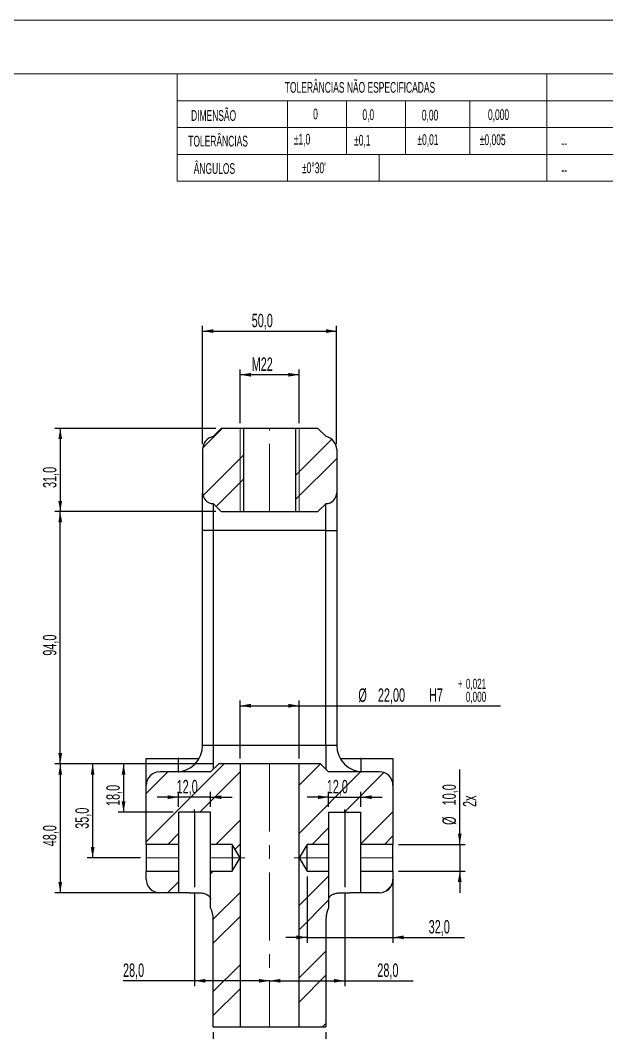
# Model space of a CAD drawing. Header units: millimetres. Extents: x 0 to 840, y 0 to 594.
# Drawn here: x 402.5 to 621.3, y 216.7 to 594 of the extents above; entities that cross this region are included whole.
import ezdxf

# ---------------------------------------------------------------- set-up
doc = ezdxf.new("R2010")
doc.units = ezdxf.units.MM
doc.header["$LTSCALE"] = 2
doc.linetypes.add('CENTERX2', pattern=[20.32, 12.7, -2.54, 2.54, -2.54])
doc.layers.add('COTAS', color=7, linetype='Continuous')
doc.styles.add('SLDTEXTSTYLE1', font='TXT', dxfattribs={"width": 0.589474})
doc.styles.add('SLDTEXTSTYLE5', font='TXT', dxfattribs={"width": 0.605})
doc.dimstyles.new('SLDDIMSTYLE0', dxfattribs={"dimtxt": 5, "dimasz": 4, "dimexe": 0, "dimexo": 0.0625, "dimgap": 1.25, "dimtad": 1, "dimdec": 1, "dimrnd": 1e-09, "dimzin": 12, "dimdsep": 46, "dimtxsty": 'SLDTEXTSTYLE5', "dimsah": 1, "dimcen": 0.09, "dimadec": 0, "dimazin": 3, "dimtfac": 1, "dimtdec": 3, "dimtofl": 0, "dimtmove": 0, "dimatfit": 3, "dimfxl": 0, "dimfrac": 2, "dimtolj": 1, "dimtzin": 12, "dimarcsym": 0})
doc.dimstyles.new('SLDDIMSTYLE2', dxfattribs={"dimtxt": 5, "dimasz": 4, "dimexe": 0, "dimexo": 0.0625, "dimgap": 1.25, "dimtad": 1, "dimdec": 1, "dimrnd": 1e-09, "dimzin": 12, "dimdsep": 46, "dimtxsty": 'SLDTEXTSTYLE5', "dimsah": 1, "dimcen": 0.09, "dimadec": 0, "dimazin": 3, "dimtfac": 1, "dimtdec": 3, "dimtmove": 0, "dimatfit": 0, "dimfxl": 0, "dimfrac": 2, "dimtolj": 1, "dimtzin": 12, "dimarcsym": 0})
doc.dimstyles.new('SLDDIMSTYLE7', dxfattribs={"dimtxt": 5, "dimasz": 4, "dimexe": 0, "dimexo": 0.0625, "dimgap": 1.25, "dimtad": 1, "dimrnd": 1e-09, "dimzin": 12, "dimdsep": 46, "dimtxsty": 'SLDTEXTSTYLE5', "dimsah": 1, "dimcen": 0.09, "dimadec": 0, "dimazin": 3, "dimtol": 1, "dimtp": 0.021, "dimtfac": 1, "dimtdec": 3, "dimtofl": 0, "dimtmove": 0, "dimatfit": 3, "dimfxl": 0, "dimfrac": 2, "dimtolj": 1, "dimarcsym": 0})

# ---------------------------------------------------------------- blocks, each defined once
blk = doc.blocks.new('Bloco2')
at = {"color": 7, "linetype": 'Continuous', "lineweight": 18}
for p, q in [((840.17, 594.13), (0.17, 594.13)), ((821.17, 574.13), (40.17, 574.13))]:
    blk.add_line(p, q, dxfattribs=at)
blk = doc.blocks.new('_D_30')
at = {"layer": 'COTAS'}
for p, q in [((467.54, 268.96), (467.54, 234.07)), ((467.54, 236.07), (440.87, 236.07)), ((495.54, 236.07), (467.54, 236.07))]:
    blk.add_line(p, q, dxfattribs=at)
for points in [[(467.54, 236.07), (471.54, 235.37), (471.54, 236.77)], [(495.54, 236.07), (491.54, 236.77), (491.54, 235.37)]]:
    blk.add_solid(points, dxfattribs=at)
at = {"layer": 'COTAS', "insert": (440.87, 242.52), "char_height": 5, "attachment_point": 1, "style": 'SLDTEXTSTYLE5'}
blk.add_mtext('28,0', dxfattribs=at)
blk = doc.blocks.new('_D_31')
at = {"layer": 'COTAS'}
for p, q in [((523.54, 268.96), (523.54, 234.07)), ((495.54, 236.07), (523.54, 236.07)), ((523.54, 236.07), (549.08, 236.07))]:
    blk.add_line(p, q, dxfattribs=at)
for points in [[(495.54, 236.07), (499.54, 235.37), (499.54, 236.77)], [(523.54, 236.07), (519.54, 236.77), (519.54, 235.37)]]:
    blk.add_solid(points, dxfattribs=at)
at = {"layer": 'COTAS', "insert": (535.71, 242.52), "char_height": 5, "attachment_point": 1, "style": 'SLDTEXTSTYLE5'}
blk.add_mtext('28,0', dxfattribs=at)
blk = doc.blocks.new('_D_32')
at = {"layer": 'COTAS'}
for p, q in [((474.54, 316.9), (415.46, 316.9)), ((417.46, 316.9), (417.46, 268.9)), ((463.54, 268.9), (415.46, 268.9))]:
    blk.add_line(p, q, dxfattribs=at)
for points in [[(417.46, 316.9), (416.76, 312.9), (418.16, 312.9)], [(417.46, 268.9), (418.16, 272.9), (416.76, 272.9)]]:
    blk.add_solid(points, dxfattribs=at)
at = {"layer": 'COTAS', "insert": (411.01, 286.21), "char_height": 5, "attachment_point": 1, "rotation": 90, "style": 'SLDTEXTSTYLE5'}
blk.add_mtext('48,0', dxfattribs=at)
blk = doc.blocks.new('_D_33')
at = {"layer": 'COTAS'}
for p, q in [((474.54, 316.9), (439.08, 316.9)), ((441.08, 316.9), (441.08, 298.9)), ((459.54, 298.9), (439.08, 298.9))]:
    blk.add_line(p, q, dxfattribs=at)
for points in [[(441.08, 316.9), (440.38, 312.9), (441.78, 312.9)], [(441.08, 298.9), (441.78, 302.9), (440.38, 302.9)]]:
    blk.add_solid(points, dxfattribs=at)
at = {"layer": 'COTAS', "insert": (434.64, 301.21), "char_height": 5, "attachment_point": 1, "rotation": 90, "style": 'SLDTEXTSTYLE5'}
blk.add_mtext('18,0', dxfattribs=at)
blk = doc.blocks.new('_D_34')
at = {"layer": 'COTAS'}
for p, q in [((474.54, 316.9), (427.54, 316.9)), ((429.54, 316.9), (429.54, 281.9)), ((447.34, 281.9), (427.54, 281.9))]:
    blk.add_line(p, q, dxfattribs=at)
for points in [[(429.54, 316.9), (428.84, 312.9), (430.24, 312.9)], [(429.54, 281.9), (430.24, 285.9), (428.84, 285.9)]]:
    blk.add_solid(points, dxfattribs=at)
at = {"layer": 'COTAS', "insert": (423.1, 292.71), "char_height": 5, "attachment_point": 1, "rotation": 90, "style": 'SLDTEXTSTYLE5'}
blk.add_mtext('35,0', dxfattribs=at)
blk = doc.blocks.new('_D_35')
at = {"layer": 'COTAS'}
for p, q in [((470.54, 436), (470.54, 480.17)), ((520.54, 436), (520.54, 480.17)), ((470.54, 478.17), (520.54, 478.17))]:
    blk.add_line(p, q, dxfattribs=at)
for points in [[(470.54, 478.17), (474.54, 477.47), (474.54, 478.87)], [(520.54, 478.17), (516.54, 478.87), (516.54, 477.47)]]:
    blk.add_solid(points, dxfattribs=at)
at = {"layer": 'COTAS', "insert": (488.86, 484.62), "char_height": 5, "attachment_point": 1, "style": 'SLDTEXTSTYLE5'}
blk.add_mtext('50,0', dxfattribs=at)
blk = doc.blocks.new('_D_36')
at = {"layer": 'COTAS'}
for p, q in [((484.54, 443.9), (484.54, 463.9)), ((506.54, 461.9), (484.54, 461.9)), ((506.54, 443.9), (506.54, 463.9))]:
    blk.add_line(p, q, dxfattribs=at)
for points in [[(484.54, 461.9), (488.54, 461.2), (488.54, 462.6)], [(506.54, 461.9), (502.54, 462.6), (502.54, 461.2)]]:
    blk.add_solid(points, dxfattribs=at)
at = {"layer": 'COTAS', "insert": (488.86, 468.34), "char_height": 5, "attachment_point": 1, "style": 'SLDTEXTSTYLE5'}
blk.add_mtext('M22', dxfattribs=at)
blk = doc.blocks.new('_D_37')
at = {"layer": 'COTAS'}
for p, q in [((474.54, 216.9), (474.54, 203.26)), ((516.54, 216.9), (516.54, 203.26)), ((474.54, 205.26), (516.54, 205.26))]:
    blk.add_line(p, q, dxfattribs=at)
for points in [[(474.54, 205.26), (478.54, 204.56), (478.54, 205.96)], [(516.54, 205.26), (512.54, 205.96), (512.54, 204.56)]]:
    blk.add_solid(points, dxfattribs=at)
at = {"layer": 'COTAS', "char_height": 5, "attachment_point": 1, "style": 'SLDTEXTSTYLE5'}
for s, insert in [('%%c', (485.21, 211.71)), ('42,0', (492.5, 211.72))]:
    blk.add_mtext(s, dxfattribs=dict(at, insert=insert))
blk = doc.blocks.new('_D_38')
at = {"layer": 'COTAS'}
for p, q in [((484.54, 318.9), (484.54, 340.57)), ((506.54, 318.9), (506.54, 340.57)), ((484.54, 338.57), (506.54, 338.57)), ((506.54, 338.57), (581.61, 338.57))]:
    blk.add_line(p, q, dxfattribs=at)
for points in [[(484.54, 338.57), (488.54, 337.87), (488.54, 339.27)], [(506.54, 338.57), (502.54, 339.27), (502.54, 337.87)]]:
    blk.add_solid(points, dxfattribs=at)
at = {"layer": 'COTAS', "attachment_point": 1, "style": 'SLDTEXTSTYLE5'}
for s, insert, char_height in [('+', (565.71, 348.61), 3.75), ('0,021', (568.72, 348.61), 3.75), ('%%c', (528.63, 345.01), 5), ('22,00', (535.92, 345.03), 5), ('H7', (554.99, 345.03), 5), ('0,000', (568.72, 343.77), 3.75)]:
    blk.add_mtext(s, dxfattribs=dict(at, insert=insert, char_height=char_height))
blk = doc.blocks.new('_D_39')
at = {"layer": 'COTAS'}
for p, q in [((461.54, 300.9), (461.54, 306.48)), ((473.54, 300.9), (473.54, 306.48)), ((461.54, 304.48), (453.54, 304.48)), ((473.54, 304.48), (461.54, 304.48)), ((473.54, 304.48), (481.54, 304.48))]:
    blk.add_line(p, q, dxfattribs=at)
for points in [[(461.54, 304.48), (457.54, 305.18), (457.54, 303.78)], [(473.54, 304.48), (477.54, 303.78), (477.54, 305.18)]]:
    blk.add_solid(points, dxfattribs=at)
at = {"layer": 'COTAS', "insert": (460.86, 310.93), "char_height": 5, "attachment_point": 1, "style": 'SLDTEXTSTYLE5'}
blk.add_mtext('12,0', dxfattribs=at)
blk = doc.blocks.new('_D_40')
at = {"layer": 'COTAS'}
for p, q in [((517.54, 300.9), (517.54, 306.48)), ((529.54, 300.9), (529.54, 306.48)), ((517.54, 304.48), (509.54, 304.48)), ((517.54, 304.48), (529.54, 304.48)), ((529.54, 304.48), (537.54, 304.48))]:
    blk.add_line(p, q, dxfattribs=at)
for points in [[(517.54, 304.48), (513.54, 305.18), (513.54, 303.78)], [(529.54, 304.48), (533.54, 303.78), (533.54, 305.18)]]:
    blk.add_solid(points, dxfattribs=at)
at = {"layer": 'COTAS', "insert": (516.86, 310.93), "char_height": 5, "attachment_point": 1, "style": 'SLDTEXTSTYLE5'}
blk.add_mtext('12,0', dxfattribs=at)
blk = doc.blocks.new('_D_41')
at = {"layer": 'COTAS'}
for p, q in [((475.52, 441.9), (415.46, 441.9)), ((417.46, 441.9), (417.46, 410.9)), ((475.52, 410.9), (415.46, 410.9))]:
    blk.add_line(p, q, dxfattribs=at)
for points in [[(417.46, 441.9), (416.76, 437.9), (418.16, 437.9)], [(417.46, 410.9), (418.16, 414.9), (416.76, 414.9)]]:
    blk.add_solid(points, dxfattribs=at)
at = {"layer": 'COTAS', "insert": (411.01, 419.71), "char_height": 5, "attachment_point": 1, "rotation": 90, "style": 'SLDTEXTSTYLE5'}
blk.add_mtext('31,0', dxfattribs=at)
blk = doc.blocks.new('_D_42')
at = {"layer": 'COTAS'}
for p, q in [((475.52, 410.9), (415.46, 410.9)), ((417.46, 316.9), (417.46, 410.9)), ((474.54, 316.9), (415.46, 316.9))]:
    blk.add_line(p, q, dxfattribs=at)
for points in [[(417.46, 410.9), (416.76, 406.9), (418.16, 406.9)], [(417.46, 316.9), (418.16, 320.9), (416.76, 320.9)]]:
    blk.add_solid(points, dxfattribs=at)
at = {"layer": 'COTAS', "insert": (411.01, 357.21), "char_height": 5, "attachment_point": 1, "rotation": 90, "style": 'SLDTEXTSTYLE5'}
blk.add_mtext('94,0', dxfattribs=at)
blk = doc.blocks.new('_D_43')
at = {"layer": 'COTAS'}
for p, q in [((566.45, 286.9), (566.45, 314.81)), ((543.54, 286.9), (568.45, 286.9)), ((566.45, 286.9), (566.45, 276.9)), ((543.54, 276.9), (568.45, 276.9)), ((566.45, 276.9), (566.45, 268.9))]:
    blk.add_line(p, q, dxfattribs=at)
for points in [[(566.45, 286.9), (567.15, 290.9), (565.75, 290.9)], [(566.45, 276.9), (565.75, 272.9), (567.15, 272.9)]]:
    blk.add_solid(points, dxfattribs=at)
at = {"layer": 'COTAS', "char_height": 5, "attachment_point": 1, "rotation": 90, "style": 'SLDTEXTSTYLE5'}
for s, insert in [('10,0', (559.98, 301.44)), ('2x', (567.66, 300.85)), ('%%c', (559.99, 294.15))]:
    blk.add_mtext(s, dxfattribs=dict(at, insert=insert))
blk = doc.blocks.new('_D_44')
at = {"layer": 'COTAS'}
for p, q in [((509.54, 274.9), (509.54, 250.25)), ((541.54, 274.9), (541.54, 250.25)), ((509.54, 252.25), (501.54, 252.25)), ((509.54, 252.25), (541.54, 252.25)), ((541.54, 252.25), (568.23, 252.25))]:
    blk.add_line(p, q, dxfattribs=at)
for points in [[(509.54, 252.25), (505.54, 252.95), (505.54, 251.55)], [(541.54, 252.25), (545.54, 251.55), (545.54, 252.95)]]:
    blk.add_solid(points, dxfattribs=at)
at = {"layer": 'COTAS', "insert": (554.86, 258.7), "char_height": 5, "attachment_point": 1, "style": 'SLDTEXTSTYLE5'}
blk.add_mtext('32,0', dxfattribs=at)

msp = doc.modelspace()

# ---------------------------------------------------------------- hatches: boundary and pattern name
at = {"layer": 'COTAS', "linetype": 'Continuous', "lineweight": 18}
h = msp.add_hatch(dxfattribs=at)
h.set_pattern_fill('ANSI32', color=256, scale=2, angle=3e-322, style=0)
edge = h.paths.add_edge_path(flags=0)
edge.add_line((477.517, 441.897), (474.517, 438.897))
edge.add_arc((475.542, 434.003), 5, 101.83036, 180)
edge.add_line((470.542, 434.003), (470.542, 417.897))
edge.add_arc((474.542, 417.897), 4, 180, 269.64085)
edge.add_line((474.517, 413.897), (477.517, 410.897))
edge.add_line((477.517, 410.897), (485.792, 410.897))
edge.add_line((485.792, 410.897), (485.792, 441.897))
edge.add_line((485.792, 441.897), (477.517, 441.897))
h = msp.add_hatch(dxfattribs=at)
h.set_pattern_fill('ANSI32', color=256, scale=2, angle=3e-322, style=0)
edge = h.paths.add_edge_path(flags=0)
edge.add_line((520.542, 417.897), (520.542, 434.003))
edge.add_arc((515.542, 434.003), 5, 0, 78.16964)
edge.add_line((516.567, 438.897), (513.567, 441.897))
edge.add_line((513.567, 441.897), (505.292, 441.897))
edge.add_line((505.292, 441.897), (505.292, 410.897))
edge.add_line((505.292, 410.897), (513.567, 410.897))
edge.add_line((513.567, 410.897), (516.567, 413.897))
edge.add_arc((516.542, 417.897), 4, 270.35915, 360)
h = msp.add_hatch(dxfattribs=at)
h.set_pattern_fill('ANSI32', color=256, scale=2, angle=3e-322, style=0)
edge = h.paths.add_edge_path(flags=0)
edge.add_line((473.542, 286.897), (481.542, 286.897))
edge.add_line((481.542, 286.897), (484.542, 281.904))
edge.add_line((484.542, 281.904), (484.542, 316.897))
edge.add_line((484.542, 316.897), (476.542, 316.897))
edge.add_line((476.542, 316.897), (473.542, 313.897))
edge.add_line((473.542, 313.897), (454.542, 313.897))
edge.add_arc((454.542, 308.897), 5, 90, 180)
edge.add_line((449.542, 308.897), (449.542, 286.897))
edge.add_line((449.542, 286.897), (461.542, 286.897))
edge.add_line((461.542, 286.897), (461.542, 298.897))
edge.add_line((461.542, 298.897), (473.542, 298.897))
edge.add_line((473.542, 298.897), (473.542, 286.897))
h = msp.add_hatch(dxfattribs=at)
h.set_pattern_fill('ANSI32', color=256, scale=2, angle=3e-322, style=0)
edge = h.paths.add_edge_path(flags=0)
edge.add_line((509.542, 286.897), (517.542, 286.897))
edge.add_line((517.542, 286.897), (517.542, 298.897))
edge.add_line((517.542, 298.897), (529.542, 298.897))
edge.add_line((529.542, 298.897), (529.542, 286.897))
edge.add_line((529.542, 286.897), (541.542, 286.897))
edge.add_line((541.542, 286.897), (541.542, 308.897))
edge.add_arc((536.542, 308.897), 5, 0, 90)
edge.add_line((536.542, 313.897), (517.542, 313.897))
edge.add_line((517.542, 313.897), (514.542, 316.897))
edge.add_line((514.542, 316.897), (506.542, 316.897))
edge.add_line((506.542, 316.897), (506.542, 281.904))
edge.add_line((506.542, 281.904), (509.542, 286.897))
h = msp.add_hatch(dxfattribs=at)
h.set_pattern_fill('ANSI32', color=256, scale=2, angle=3e-322, style=0)
edge = h.paths.add_edge_path(flags=0)
edge.add_line((474.542, 258.897), (474.542, 218.897))
edge.add_line((474.542, 218.897), (484.542, 218.897))
edge.add_line((484.542, 218.897), (484.542, 281.89))
edge.add_line((484.542, 281.89), (481.542, 276.897))
edge.add_line((481.542, 276.897), (473.542, 276.897))
edge.add_line((473.542, 276.897), (473.542, 263.256))
edge.add_arc((464.542, 258.897), 10, 0, 25.84193, ccw=False)
h = msp.add_hatch(dxfattribs=at)
h.set_pattern_fill('ANSI32', color=256, scale=2, angle=3e-322, style=0)
edge = h.paths.add_edge_path(flags=0)
edge.add_line((506.542, 281.89), (506.542, 218.897))
edge.add_line((506.542, 218.897), (516.542, 218.897))
edge.add_line((516.542, 218.897), (516.542, 258.897))
edge.add_arc((526.542, 258.897), 10, 154.15807, 180, ccw=False)
edge.add_line((517.542, 263.256), (517.542, 276.897))
edge.add_line((517.542, 276.897), (509.542, 276.897))
edge.add_line((509.542, 276.897), (506.542, 281.89))
h = msp.add_hatch(dxfattribs=at)
h.set_pattern_fill('ANSI32', color=256, scale=2, angle=3e-322, style=0)
edge = h.paths.add_edge_path(flags=0)
edge.add_line((461.542, 268.897), (461.542, 276.897))
edge.add_line((461.542, 276.897), (449.542, 276.897))
edge.add_line((449.542, 276.897), (449.542, 273.897))
edge.add_arc((454.542, 273.897), 5, 180, 270)
edge.add_line((454.542, 268.897), (461.542, 268.897))
h = msp.add_hatch(dxfattribs=at)
h.set_pattern_fill('ANSI32', color=256, scale=2, angle=3e-322, style=0)
edge = h.paths.add_edge_path(flags=0)
edge.add_line((529.542, 276.897), (529.542, 268.897))
edge.add_line((529.542, 268.897), (536.542, 268.897))
edge.add_arc((536.542, 273.897), 5, 270, 360)
edge.add_line((541.542, 273.897), (541.542, 276.897))
edge.add_line((541.542, 276.897), (529.542, 276.897))

# ---------------------------------------------------------------- linework, layer by layer
at = {"color": 7, "linetype": 'Continuous', "lineweight": 18}
for p, q in [((821, 574), (461, 574)), ((461, 534), (461, 574)), ((598.888, 534), (598.888, 574)), ((461, 564), (598.888, 564)), ((502.261, 534), (502.261, 564)), ((524.261, 544), (524.261, 564)), ((546.261, 544), (546.261, 564)), ((570.261, 544), (570.261, 564)), ((598.888, 564), (821, 564)), ((461, 554), (598.888, 554)), ((598.888, 554), (821, 554)), ((461, 544), (598.888, 544)), ((536.389, 544), (536.389, 534)), ((598.888, 544), (821, 544)), ((461, 534), (598.888, 534)), ((598.888, 534), (821, 534)), ((484.542, 441.897), (484.542, 410.897)), ((484.542, 441.897), (484.542, 410.897)), ((506.542, 441.897), (506.542, 410.897)), ((506.542, 441.897), (506.542, 410.897))]:
    msp.add_line(p, q, dxfattribs=at)
at = {"color": 7, "linetype": 'Continuous', "lineweight": 25}
for p, q in [((474.517, 438.897), (477.517, 441.897)), ((485.792, 441.897), (477.517, 441.897)), ((485.792, 441.897), (485.792, 410.897)), ((505.292, 441.897), (485.792, 441.897)), ((505.292, 410.897), (505.292, 441.897)), ((513.567, 441.897), (505.292, 441.897)), ((513.567, 441.897), (516.567, 438.897)), ((470.542, 434.003), (470.542, 417.897)), ((520.542, 434.003), (520.542, 417.897)), ((470.542, 403.897), (470.542, 417.856)), ((520.542, 417.865), (520.542, 403.897)), ((477.517, 410.897), (474.517, 413.897)), ((516.567, 413.897), (513.567, 410.897)), ((477.517, 410.897), (485.792, 410.897)), ((485.792, 410.897), (505.292, 410.897)), ((505.292, 410.897), (513.567, 410.897)), ((474.542, 403.897), (470.542, 403.897)), ((470.542, 323.897), (470.542, 403.897)), ((516.542, 403.897), (474.542, 403.897)), ((474.542, 403.897), (474.542, 323.897)), ((516.542, 403.897), (520.542, 403.897)), ((516.542, 323.897), (516.542, 403.897)), ((520.542, 403.897), (520.542, 323.897)), ((470.542, 323.897), (474.542, 323.897)), ((474.542, 323.897), (516.542, 323.897)), ((516.542, 323.897), (520.542, 323.897)), ((449.542, 318.897), (461.542, 318.897)), ((449.542, 308.897), (449.542, 318.897)), ((461.542, 318.897), (469.202, 318.897)), ((521.882, 318.897), (529.542, 318.897)), ((529.542, 318.897), (541.542, 318.897)), ((541.542, 318.897), (541.542, 308.897)), ((473.542, 313.897), (454.542, 313.897)), ((473.542, 313.897), (476.542, 316.897)), ((484.542, 316.897), (476.542, 316.897)), ((484.542, 316.897), (484.542, 281.904)), ((506.542, 316.897), (484.542, 316.897)), ((506.542, 281.904), (506.542, 316.897)), ((514.542, 316.897), (506.542, 316.897)), ((514.542, 316.897), (517.542, 313.897)), ((536.542, 313.897), (517.542, 313.897)), ((449.542, 286.897), (449.542, 308.897)), ((541.542, 308.897), (541.542, 286.897)), ((473.542, 298.897), (461.542, 298.897)), ((461.542, 298.897), (461.542, 286.897)), ((473.542, 286.897), (473.542, 298.897)), ((517.542, 298.897), (529.542, 298.897)), ((517.542, 298.897), (517.542, 286.897)), ((529.542, 286.897), (529.542, 298.897)), ((461.542, 286.897), (449.542, 286.897)), ((449.542, 286.897), (449.542, 276.897)), ((461.542, 286.897), (461.542, 276.897)), ((481.542, 286.897), (473.542, 286.897)), ((473.542, 276.897), (473.542, 286.897)), ((484.542, 281.904), (481.542, 286.897)), ((481.542, 286.897), (481.542, 276.897)), ((509.542, 286.897), (506.542, 281.904)), ((509.542, 276.897), (509.542, 286.897)), ((517.542, 286.897), (509.542, 286.897)), ((517.542, 286.897), (517.542, 276.897)), ((541.542, 286.897), (529.542, 286.897)), ((529.542, 276.897), (529.542, 286.897)), ((541.542, 276.897), (541.542, 286.897)), ((481.542, 276.897), (484.542, 281.89)), ((484.542, 281.89), (484.542, 218.897)), ((506.542, 281.89), (509.542, 276.897)), ((506.542, 218.897), (506.542, 281.89)), ((449.542, 273.897), (449.542, 276.897)), ((449.542, 276.897), (461.542, 276.897)), ((461.542, 276.897), (461.542, 268.897)), ((473.542, 263.256), (473.542, 276.897)), ((473.542, 276.897), (481.542, 276.897)), ((509.542, 276.897), (517.542, 276.897)), ((517.542, 276.897), (517.542, 263.256)), ((529.542, 276.897), (541.542, 276.897)), ((529.542, 268.897), (529.542, 276.897)), ((541.542, 276.897), (541.542, 273.897)), ((461.542, 268.897), (454.542, 268.897)), ((465.542, 268.897), (461.542, 268.897)), ((465.542, 268.897), (468.413, 268.897)), ((522.672, 268.897), (525.542, 268.897)), ((529.542, 268.897), (525.542, 268.897)), ((536.542, 268.897), (529.542, 268.897)), ((474.542, 218.897), (474.542, 258.897)), ((516.542, 258.897), (516.542, 218.897)), ((474.542, 218.897), (484.542, 218.897)), ((484.542, 218.897), (506.542, 218.897)), ((506.542, 218.897), (516.542, 218.897))]:
    msp.add_line(p, q, dxfattribs=at)
at = {"color": 8, "linetype": 'Continuous', "lineweight": 25}
for p, q in [((474.542, 413.872), (474.542, 403.897)), ((516.542, 403.897), (516.542, 413.872)), ((474.542, 323.897), (474.542, 314.897)), ((516.542, 323.897), (516.542, 314.897)), ((461.542, 313.947), (461.542, 318.897)), ((529.542, 318.897), (529.542, 313.947))]:
    msp.add_line(p, q, dxfattribs=at)
at = {"color": 7, "linetype": 'Continuous', "lineweight": 25}
for centre, radius, start, end in [((475.542, 434.003), 5, 101.83036, 180), ((515.542, 434.003), 5, 0, 78.16964), ((474.542, 417.897), 4, 180, 269.64085), ((516.542, 417.897), 4, 270.35915, 0), ((460.542, 323.897), 10, 270, 0), ((530.542, 323.897), 10, 180, 270), ((454.542, 308.897), 5, 90, 180), ((536.542, 308.897), 5, 0, 90), ((454.542, 273.897), 5, 180, 270), ((536.542, 273.897), 5, 270, 0), ((464.542, 258.897), 10, 0, 25.84193), ((526.542, 258.897), 10, 154.15807, 180)]:
    msp.add_arc(centre, radius, start, end, dxfattribs=at)
for points, knots in [([(484.542, 281.904), (484.542, 281.904), (484.542, 281.904), (484.542, 281.904), (484.542, 281.904), (484.542, 281.903), (484.542, 281.903), (484.542, 281.903), (484.542, 281.902), (484.542, 281.901), (484.542, 281.901), (484.542, 281.9), (484.542, 281.899), (484.542, 281.899), (484.542, 281.898), (484.542, 281.897), (484.542, 281.896), (484.542, 281.895), (484.542, 281.895), (484.542, 281.894), (484.542, 281.893), (484.542, 281.893), (484.542, 281.892), (484.542, 281.891), (484.542, 281.891), (484.542, 281.89), (484.542, 281.89), (484.542, 281.89), (484.542, 281.89), (484.542, 281.89), (484.542, 281.89)], [0.000040920643, 0.000040920643, 0.000040920643, 0.000040920643, 0.000043274273, 0.000043274273, 0.000043274273, 0.000044763558, 0.000044763558, 0.000044763558, 0.000047167137, 0.000047167137, 0.000047167137, 0.000049570781, 0.000049570781, 0.000049570781, 0.000051975702, 0.000051975702, 0.000051975702, 0.000054381495, 0.000054381495, 0.000054381495, 0.000056787375, 0.000056787375, 0.000056787375, 0.000059192519, 0.000059192519, 0.000059192519, 0.000061596425, 0.000061596425, 0.000061596425, 0.00006330047, 0.00006330047, 0.00006330047, 0.00006330047]), ([(506.542, 281.89), (506.542, 281.89), (506.542, 281.89), (506.542, 281.89), (506.542, 281.89), (506.542, 281.89), (506.542, 281.89), (506.542, 281.891), (506.542, 281.891), (506.542, 281.891), (506.542, 281.892), (506.542, 281.893), (506.542, 281.893), (506.542, 281.894), (506.542, 281.895), (506.542, 281.896), (506.542, 281.896), (506.542, 281.897), (506.542, 281.898), (506.542, 281.899), (506.542, 281.9), (506.542, 281.9), (506.542, 281.901), (506.542, 281.902), (506.542, 281.902), (506.542, 281.902), (506.542, 281.903), (506.542, 281.903), (506.542, 281.903), (506.542, 281.904), (506.542, 281.904), (506.542, 281.904), (506.542, 281.904), (506.542, 281.904)], [0.00002623889, 0.00002623889, 0.00002623889, 0.00002623889, 0.000026441847, 0.000026441847, 0.000026441847, 0.000028843994, 0.000028843994, 0.000028843994, 0.000031246175, 0.000031246175, 0.000031246175, 0.000033649188, 0.000033649188, 0.000033649188, 0.000036053467, 0.000036053467, 0.000036053467, 0.000038458893, 0.000038458893, 0.000038458893, 0.000040864842, 0.000040864842, 0.000040864842, 0.000043270463, 0.000043270463, 0.000043270463, 0.000044763582, 0.000044763582, 0.000044763582, 0.000047166245, 0.000047166245, 0.000047166245, 0.000048615943, 0.000048615943, 0.000048615943, 0.000048615943]), ([(469.542, 268.848), (469.824, 268.824), (470.1, 268.79), (470.639, 268.698), (470.904, 268.639), (471.4, 268.498), (471.632, 268.416), (472.066, 268.228), (472.263, 268.124), (472.617, 267.901), (472.775, 267.781), (473.047, 267.534), (473.16, 267.408), (473.347, 267.155), (473.419, 267.028), (473.516, 266.789), (473.542, 266.677), (473.542, 266.578)], [0, 0, 0, 0, 0.125, 0.125, 0.25, 0.25, 0.375, 0.375, 0.5, 0.5, 0.625, 0.625, 0.75, 0.75, 0.875, 0.875, 1, 1, 1, 1]), ([(517.542, 266.578), (517.542, 266.677), (517.568, 266.789), (517.665, 267.027), (517.737, 267.154), (517.924, 267.408), (518.038, 267.535), (518.309, 267.78), (518.467, 267.901), (518.822, 268.124), (519.017, 268.227), (519.338, 268.366), (519.45, 268.41), (519.683, 268.493), (519.806, 268.532), (520.179, 268.639), (520.438, 268.696), (520.978, 268.789), (521.26, 268.824), (521.542, 268.848)], [0, 0, 0, 0, 0.125, 0.125, 0.25, 0.25, 0.375, 0.375, 0.5, 0.5, 0.625, 0.625, 0.6875, 0.6875, 0.75, 0.75, 0.875, 0.875, 1, 1, 1, 1])]:
    msp.add_open_spline(points, degree=3, knots=knots, dxfattribs=at)
for points in [[(468.413, 268.897), (468.79, 268.897), (469.166, 268.881), (469.542, 268.848)], [(521.542, 268.848), (521.918, 268.881), (522.294, 268.897), (522.672, 268.897)]]:
    msp.add_open_spline(points, degree=3, dxfattribs=at)
at = {"layer": 'COTAS', "linetype": 'CENTERX2', "lineweight": 18}
for p, q in [((495.542, 410.697), (495.542, 442.097)), ((461.542, 313.697), (461.542, 319.097)), ((495.542, 317.097), (495.542, 218.697)), ((529.542, 313.697), (529.542, 319.097)), ((461.742, 281.897), (449.342, 281.897)), ((486.373, 281.897), (473.342, 281.897)), ((504.712, 281.897), (517.742, 281.897)), ((529.342, 281.897), (541.742, 281.897))]:
    msp.add_line(p, q, dxfattribs=at)
at = {"layer": 'COTAS'}
for p, q in [((467.542, 298.897), (467.542, 299.918)), ((467.542, 298.897), (467.542, 270.96)), ((523.542, 298.897), (523.542, 299.918)), ((523.542, 298.897), (523.542, 270.96))]:
    msp.add_line(p, q, dxfattribs=at)

# ---------------------------------------------------------------- block references
msp.add_blockref('Bloco2', (-0.166, -0.128), dxfattribs=at)

# ---------------------------------------------------------------- texts
at = {"color": 7, "linetype": 'Continuous', "lineweight": 0, "char_height": 4, "style": 'SLDTEXTSTYLE1'}
for s, insert, attachment_point in [('TOLERÂNCIAS NÃO ESPECIFICADAS', (529.237, 570.99), 2), ('DIMENSÃO', (466.234, 560.506), 1), ('0', (511.776, 561.078), 1), ('0,0', (530.141, 560.82), 1), ('0,00', (552.302, 560.646), 1), ('0,000', (576.964, 560.82), 1), ('TOLERÂNCIAS', (465.2, 550.957), 1), ('±1,0', (504.571, 551.692), 1), ('±0,1', (527.048, 551.297), 1), ('±0,01', (550.66, 551.538), 1), ('±0,005', (573.921, 551.472), 1), ('--', (604.367, 550.267), 1), ('ÂNGULOS', (467.243, 540.747), 1), ("±0°30'", (507.619, 541.014), 1), ('--', (604.367, 540.267), 1)]:
    msp.add_mtext(s, dxfattribs=dict(at, insert=insert, attachment_point=attachment_point))

# ---------------------------------------------------------------- dimensions: what is measured, and where the dimension line sits
at = {"layer": 'COTAS'}
for base, p1, p2, dimstyle, picture, middle in [((520.542, 478.173), (470.542, 434.003), (520.542, 434.003), 'SLDDIMSTYLE0', '_D_35', (495.542, 478.173)), ((461.542, 304.483), (473.542, 298.897), (461.542, 298.897), 'SLDDIMSTYLE2', '_D_39', (467.542, 304.483)), ((529.542, 304.483), (517.542, 298.897), (529.542, 298.897), 'SLDDIMSTYLE2', '_D_40', (523.542, 304.483)), ((541.542, 252.251), (509.542, 276.897), (541.542, 276.897), 'SLDDIMSTYLE2', '_D_44', (561.542, 252.251)), ((467.542, 236.075), (495.542, 218.697), (467.542, 270.96), 'SLDDIMSTYLE0', '_D_30', (447.556, 236.075)), ((523.542, 236.075), (495.542, 218.697), (523.542, 270.96), 'SLDDIMSTYLE0', '_D_31', (542.392, 236.075))]:
    dim = msp.add_linear_dim(base=base, p1=p1, p2=p2, dimstyle=dimstyle, dxfattribs=at)
    dim.commit()
    dim.dimension.update_dxf_attribs({"geometry": picture, "text_midpoint": middle, "dimtype": 160})
for base, p1, p2, text, dimstyle, picture, middle in [((484.542, 461.897), (506.542, 441.897), (484.542, 441.897), 'M22', 'SLDDIMSTYLE0', '_D_36', (495.542, 461.897)), ((506.542, 338.57), (484.542, 316.897), (506.542, 316.897), '%%c<>H7', 'SLDDIMSTYLE7', '_D_38', (555.121, 338.57)), ((516.542, 205.261), (474.542, 218.897), (516.542, 218.897), '%%c<>', 'SLDDIMSTYLE0', '_D_37', (495.542, 205.261))]:
    dim = msp.add_linear_dim(base=base, p1=p1, p2=p2, text=text, dimstyle=dimstyle, dxfattribs=at)
    dim.commit()
    dim.dimension.update_dxf_attribs({"geometry": picture, "text_midpoint": middle, "dimtype": 160})
for base, p1, p2, picture, middle in [((417.457, 410.897), (477.517, 441.897), (477.517, 410.897), '_D_41', (417.457, 426.397)), ((417.457, 410.897), (476.542, 316.897), (477.517, 410.897), '_D_42', (417.457, 363.897)), ((417.457, 268.897), (476.542, 316.897), (465.542, 268.897), '_D_32', (417.457, 292.897)), ((429.542, 281.897), (476.542, 316.897), (449.342, 281.897), '_D_34', (429.542, 299.397)), ((441.081, 298.897), (476.542, 316.897), (461.542, 298.897), '_D_33', (441.081, 307.897))]:
    dim = msp.add_linear_dim(base=base, p1=p1, p2=p2, angle=90, dimstyle='SLDDIMSTYLE0', dxfattribs=at)
    dim.commit()
    dim.dimension.update_dxf_attribs({"geometry": picture, "text_midpoint": middle, "dimtype": 160})
dim = msp.add_linear_dim(base=(574.109, 276.897), p1=(541.542, 286.897), p2=(541.542, 276.897), angle=90, text='%%c<>', dimstyle='SLDDIMSTYLE2', dxfattribs=at)
dim.commit()
dim.dimension.update_dxf_attribs({"geometry": '_D_43', "text_midpoint": (574.109, 304.483), "dimtype": 160})

doc.saveas('drawing.dxf')
